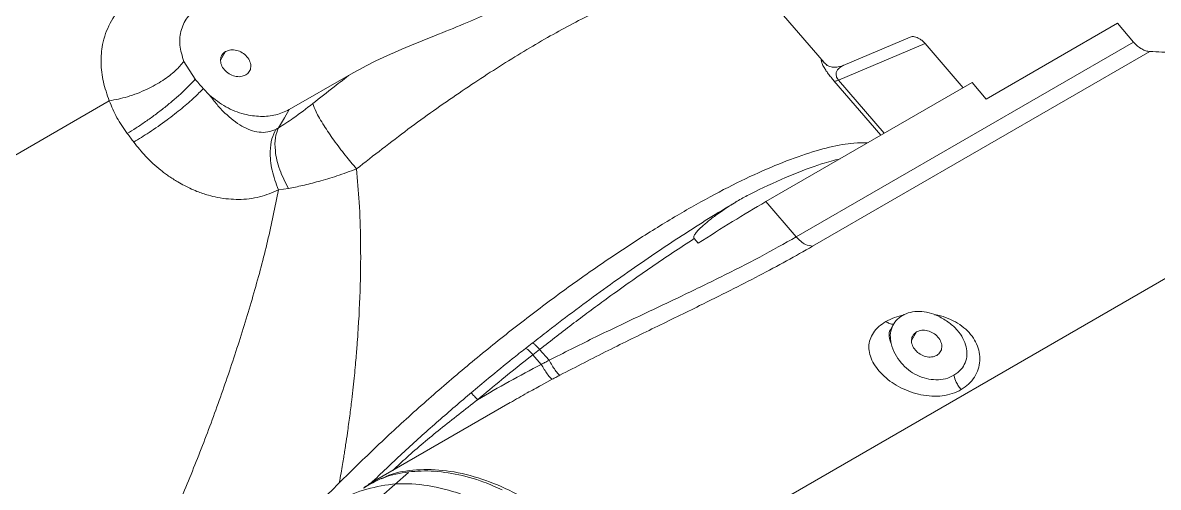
# Model space of a CAD drawing. Header units: millimetres. Extents: x 169 to 14583, y -399 to 10804.
# Drawn here: x 3964.2 to 4141.7, y 9199.1 to 9271.6 of the extents above; entities that cross this region are included whole.
import ezdxf

# ---------------------------------------------------------------- set-up
doc = ezdxf.new("R2010")
doc.units = ezdxf.units.MM
doc.header["$LTSCALE"] = 35

msp = doc.modelspace()

# ---------------------------------------------------------------- linework, layer by layer
at = {"color": 7, "linetype": 'Continuous', "lineweight": 18}
for p, q in [((4089.448, 9265.401), (4070.16, 9287.793)), ((4135.299, 9271.554), (4114.792, 9259.716)), ((4135.299, 9271.554), (4137.825, 9268.621)), ((4102.899, 9269.369), (4092.461, 9264.965)), ((3995.906, 9267.134), (3995.129, 9265.807)), ((4137.825, 9268.621), (4085.102, 9238.185)), ((4140.378, 9267.148), (4087.655, 9236.712)), ((4105.249, 9268.378), (4091.717, 9262.668)), ((4111.193, 9261.477), (4105.249, 9268.378)), ((3991.139, 9262.808), (3989.39, 9265.585)), ((4089.429, 9265.423), (4089.908, 9265.053)), ((4015.46, 9263.613), (4005.84, 9258.06)), ((4112.584, 9262.28), (4080.367, 9243.682)), ((4091.003, 9262.546), (4098.323, 9254.048)), ((4091.717, 9262.668), (4098.87, 9254.363)), ((4114.792, 9259.716), (4112.584, 9262.28)), ((3993.407, 9260.322), (3992.417, 9261.34)), ((3977.731, 9259.43), (3899.404, 9214.213)), ((4172.292, 9248.736), (4059.155, 9183.423)), ((4004.173, 9245.516), (4005.716, 9245.74)), ((4078.607, 9245.236), (4077.894, 9244.876)), ((4080.367, 9243.682), (4085.102, 9238.185)), ((4069.76, 9237.176), (4069.129, 9237.909)), ((4100.312, 9224.534), (4099.922, 9223.868)), ((4103.911, 9223.333), (4103.134, 9222.006)), ((4043.832, 9221.573), (4042.777, 9220.746)), ((4044.993, 9220.602), (4043.938, 9219.776)), ((4045.244, 9218.26), (4043.938, 9219.776)), ((4044.993, 9220.602), (4046.458, 9218.901)), ((4046.978, 9215.947), (4045.267, 9215.014)), ((4040.41, 9212.31), (4018.21, 9199.494)), ((4017.609, 9199.13), (4018.925, 9199.747)), ((4019.316, 9200.37), (4018.73, 9199.794)), ((4020.219, 9197.639), (4024.502, 9201.384))]:
    msp.add_line(p, q, dxfattribs=at)
at = {"color": 7, "linetype": 'Continuous', "lineweight": 18, "flags": 128}
msp.add_lwpolyline([(4004.166, 9255.201), (4005.103, 9256.802), (4005.84, 9258.06)], dxfattribs=at)
at = {"color": 7, "linetype": 'Continuous', "lineweight": 18}
for points, knots in [([(4015.46, 9263.613), (4016.757, 9264.315), (4019.532, 9265.816), (4024.177, 9267.818), (4028.993, 9269.75), (4033.501, 9271.568), (4037.384, 9273.309), (4040.8, 9275.069), (4043.899, 9276.928), (4046.879, 9278.962), (4049.993, 9281.316), (4053.369, 9284.014), (4056.965, 9286.872), (4060.518, 9289.499), (4062.969, 9291), (4064.102, 9291.694)], [0, 0, 0, 0, 0.0779872, 0.1668877, 0.2624943, 0.3459984, 0.4179774, 0.4840917, 0.5484452, 0.6107072, 0.6785717, 0.7604998, 0.8464197, 0.9289949, 1, 1, 1, 1]), ([(3982.774, 9276.602), (3981.771, 9275.911), (3979.765, 9274.53), (3977.72, 9271.624), (3976.609, 9268.513), (3976.358, 9265.383), (3976.674, 9262.404), (3977.379, 9260.421), (3977.731, 9259.43)], [0, 0, 0, 0, 0.1865906, 0.373213, 0.5597941, 0.706525, 0.8532759, 1, 1, 1, 1]), ([(4102.902, 9269.364), (4102.913, 9269.37), (4103.103, 9269.488), (4103.6, 9269.487), (4104.267, 9269.234), (4104.831, 9268.827), (4105.11, 9268.527), (4105.249, 9268.378)], [0, 0, 0, 0, 0.0180927, 0.3289253, 0.6373996, 0.8192069, 1, 1, 1, 1]), ([(3995.906, 9267.134), (3995.698, 9266.973), (3995.283, 9266.65), (3995.059, 9265.887), (3995.188, 9265.055), (3995.67, 9264.255), (3996.428, 9263.615), (3997.343, 9263.236), (3998.296, 9263.152), (3998.806, 9263.365), (3999.061, 9263.471)], [0, 0, 0, 0, 0.125, 0.25, 0.375, 0.5, 0.625, 0.75, 0.875, 1, 1, 1, 1]), ([(3999.061, 9263.471), (3999.269, 9263.632), (3999.684, 9263.954), (3999.908, 9264.717), (3999.779, 9265.55), (3999.297, 9266.349), (3998.539, 9266.99), (3997.624, 9267.368), (3996.671, 9267.452), (3996.161, 9267.24), (3995.906, 9267.134)], [0, 0, 0, 0, 0.125, 0.25, 0.375, 0.5, 0.625, 0.75, 0.875, 1, 1, 1, 1]), ([(4137.825, 9268.621), (4138.03, 9268.402), (4138.439, 9267.967), (4139.103, 9267.506), (4139.766, 9267.202), (4140.173, 9267.166), (4140.378, 9267.148)], [0, 0, 0, 0, 0.2521618, 0.5006635, 0.74886362, 1, 1, 1, 1]), ([(4140.378, 9267.148), (4141.632, 9267.097), (4144.137, 9266.994), (4148.116, 9266.049), (4152.192, 9264.542), (4156.334, 9262.43), (4160.476, 9259.763), (4164.553, 9256.566), (4168.533, 9252.918), (4171.038, 9250.132), (4172.292, 9248.736)], [0, 0, 0, 0, 0.1252329, 0.2500261, 0.3748067, 0.5000011, 0.6252061, 0.7500049, 0.8748015, 1, 1, 1, 1]), ([(3989.39, 9265.585), (3988.978, 9265.095), (3988.127, 9264.083), (3986.121, 9262.576), (3983.564, 9261.15), (3980.618, 9259.984), (3978.67, 9259.611), (3977.731, 9259.43)], [0, 0, 0, 0, 0.17880318, 0.36916353, 0.56437951, 0.78983888, 1, 1, 1, 1]), ([(4089.429, 9265.423), (4089.369, 9265.489), (4089.242, 9265.63), (4089.12, 9265.725), (4089.031, 9265.756), (4088.988, 9265.685), (4089.054, 9265.416), (4089.264, 9264.969), (4089.518, 9264.535), (4089.707, 9264.237), (4089.894, 9263.961), (4090.098, 9263.676), (4090.309, 9263.396), (4090.596, 9263.029), (4090.843, 9262.736), (4091.003, 9262.546)], [0, 0, 0, 0, 0.0897222, 0.1903199, 0.2676361, 0.3801606, 0.5369887, 0.6857583, 0.7484443, 0.7905933, 0.8351119, 0.8722046, 0.9056632, 0.9388415, 1, 1, 1, 1]), ([(4009.559, 9259.027), (4010.66, 9259.897), (4012.626, 9261.451), (4014.594, 9262.953), (4015.46, 9263.613)], [0, 0, 0, 0, 0.5599723, 1, 1, 1, 1]), ([(4092.512, 9264.986), (4092.037, 9264.83), (4091.31, 9264.591), (4090.331, 9264.763), (4089.995, 9264.947), (4089.828, 9265.039)], [0, 0, 0, 0, 0.4851755, 0.7434044, 1, 1, 1, 1]), ([(4092.506, 9264.959), (4092.274, 9264.853), (4091.78, 9264.627), (4091.363, 9264.067), (4091.308, 9263.446), (4091.448, 9263.059), (4091.583, 9262.834), (4091.673, 9262.723), (4091.717, 9262.668)], [0, 0, 0, 0, 0.3285936, 0.7000544, 0.8643905, 0.9356578, 0.9684169, 1, 1, 1, 1]), ([(3992.417, 9261.34), (3992.179, 9261.614), (3991.753, 9262.104), (3991.327, 9262.593), (3991.139, 9262.808)], [0, 0, 0, 0, 0.5602023, 1, 1, 1, 1]), ([(4091.717, 9262.668), (4091.547, 9262.606), (4091.243, 9262.496), (4091.076, 9262.531), (4091.003, 9262.546)], [0, 0, 0, 0, 0.559645, 1, 1, 1, 1]), ([(3992.417, 9261.34), (3991.979, 9260.891), (3991.073, 9259.963), (3989.088, 9258.252), (3986.661, 9256.357), (3983.985, 9254.465), (3982.338, 9253.469), (3981.546, 9252.991)], [0, 0, 0, 0, 0.1786165, 0.3695504, 0.5655304, 0.7911622, 1, 1, 1, 1]), ([(3993.407, 9260.322), (3993.788, 9259.821), (3994.552, 9258.813), (3996.214, 9257.055), (3998.384, 9255.329), (4000.668, 9254.488), (4002.484, 9254.494), (4003.343, 9254.817), (4003.767, 9254.977)], [0, 0, 0, 0, 0.1284438, 0.2581537, 0.5159483, 0.7641213, 0.883391, 1, 1, 1, 1]), ([(4005.84, 9258.06), (4005.167, 9257.747), (4003.821, 9257.122), (4001.375, 9256.907), (3998.691, 9257.284), (3995.86, 9258.364), (3994.225, 9259.669), (3993.407, 9260.322)], [0, 0, 0, 0, 0.1867618, 0.3735235, 0.5602853, 0.7801427, 1, 1, 1, 1]), ([(3977.731, 9259.43), (3978.089, 9258.547), (3978.79, 9256.816), (3979.956, 9255.164), (3980.527, 9254.354)], [0, 0, 0, 0, 0.51016448, 1, 1, 1, 1]), ([(4009.559, 9259.027), (4008.527, 9258.23), (4006.689, 9256.811), (4004.935, 9255.692), (4004.166, 9255.201)], [0, 0, 0, 0, 0.5613024, 1, 1, 1, 1]), ([(4016.369, 9248.804), (4015.782, 9249.503), (4014.562, 9250.954), (4012.782, 9253.318), (4011.158, 9255.703), (4009.933, 9257.808), (4009.681, 9258.631), (4009.559, 9259.027)], [0, 0, 0, 0, 0.1768132, 0.3671494, 0.5635509, 0.7902753, 1, 1, 1, 1]), ([(4004.173, 9245.516), (4003.791, 9246.542), (4003.026, 9248.6), (4002.79, 9251.366), (4003.057, 9253.531), (4003.536, 9254.506), (4003.767, 9254.977)], [0, 0, 0, 0, 0.2878119, 0.5770094, 0.7956661, 1, 1, 1, 1]), ([(4005.716, 9245.74), (4005.225, 9246.717), (4004.22, 9248.717), (4003.612, 9251.484), (4003.594, 9253.718), (4003.978, 9254.714), (4004.166, 9255.201)], [0, 0, 0, 0, 0.2743665, 0.5613829, 0.7856333, 1, 1, 1, 1]), ([(4003.767, 9254.977), (4003.84, 9255.013), (4003.971, 9255.079), (4004.106, 9255.163), (4004.166, 9255.201)], [0, 0, 0, 0, 0.5524204, 1, 1, 1, 1]), ([(3980.527, 9254.354), (3980.718, 9254.101), (3981.06, 9253.65), (3981.398, 9253.192), (3981.546, 9252.991)], [0, 0, 0, 0, 0.559999, 1, 1, 1, 1]), ([(3981.546, 9252.991), (3982.148, 9252.232), (3983.073, 9251.064), (3984.541, 9249.637), (3985.537, 9248.779), (3986.368, 9248.137), (3987.007, 9247.675), (3987.703, 9247.209), (3988.526, 9246.7), (3989.407, 9246.213), (3990.405, 9245.722), (3991.654, 9245.186), (3993.098, 9244.696), (3994.751, 9244.301), (3996.333, 9244.072), (3998.549, 9243.989), (4001.23, 9244.283), (4003.205, 9245.11), (4004.173, 9245.516)], [0, 0, 0, 0, 0.1019042, 0.1567802, 0.2143613, 0.2405525, 0.2687066, 0.2988469, 0.3310003, 0.3742491, 0.4101372, 0.4557078, 0.5288933, 0.5875729, 0.6587343, 0.724022, 0.8645878, 1, 1, 1, 1]), ([(4096.258, 9252.855), (4095.558, 9252.87), (4093.83, 9252.908), (4090.378, 9252.259), (4086.048, 9251.009), (4081.191, 9249.138), (4075.901, 9246.701), (4070.226, 9243.717), (4064.229, 9240.22), (4057.983, 9236.252), (4051.569, 9231.863), (4045.055, 9227.102), (4038.511, 9222.019), (4032.017, 9216.677), (4025.664, 9211.144), (4019.487, 9205.48), (4015.611, 9201.658), (4013.67, 9199.744)], [0, 0, 0, 0, 0.0463322, 0.1143542, 0.1825706, 0.250787, 0.3188088, 0.3868306, 0.455047, 0.5232633, 0.5912851, 0.659307, 0.7275234, 0.7957384, 0.863758, 0.9317794, 1, 1, 1, 1]), ([(4091.976, 9250.383), (4091.027, 9250.14), (4088.629, 9249.524), (4084.168, 9247.835), (4080.461, 9246.102), (4078.607, 9245.236)], [0, 0, 0, 0, 0.24643799, 0.62321899, 1, 1, 1, 1]), ([(4005.716, 9245.74), (4006.448, 9245.885), (4007.982, 9246.189), (4010.525, 9246.843), (4013.358, 9247.692), (4015.338, 9248.424), (4016.369, 9248.804)], [0, 0, 0, 0, 0.2182669, 0.4573774, 0.7177162, 1, 1, 1, 1]), ([(4013.67, 9199.744), (4013.763, 9200.258), (4013.938, 9201.22), (4014.17, 9202.565), (4014.354, 9203.667), (4014.518, 9204.691), (4014.715, 9205.957), (4014.992, 9207.831), (4015.312, 9210.17), (4015.609, 9212.553), (4015.849, 9214.664), (4016.04, 9216.486), (4016.197, 9218.13), (4016.327, 9219.594), (4016.431, 9220.879), (4016.515, 9221.983), (4016.744, 9225.233), (4017, 9230.419), (4017.051, 9237.289), (4016.862, 9243.339), (4016.525, 9247.066), (4016.369, 9248.804)], [0, 0, 0, 0, 0.0314071, 0.0587213, 0.0819311, 0.0983642, 0.1209343, 0.1587462, 0.2118652, 0.262483, 0.3027756, 0.3395009, 0.3726436, 0.4021891, 0.4281252, 0.4504407, 0.4691251, 0.6252535, 0.7658909, 0.8908667, 1, 1, 1, 1]), ([(3988.89, 9197.124), (3989.976, 9199.762), (3992.153, 9205.054), (3995.139, 9213.16), (3997.904, 9221.303), (4000.376, 9229.437), (4002.56, 9237.514), (4003.637, 9242.854), (4004.173, 9245.516)], [0, 0, 0, 0, 0.1657209, 0.3323758, 0.4995923, 0.6669592, 0.8339858, 1, 1, 1, 1]), ([(4077.894, 9244.876), (4077.29, 9244.552), (4076.145, 9243.938), (4074.595, 9242.979), (4073.336, 9242.133), (4072.365, 9241.432), (4071.58, 9240.827), (4070.916, 9240.281), (4070.285, 9239.72), (4069.732, 9239.174), (4069.306, 9238.658), (4069.091, 9238.29), (4069.064, 9238.06), (4069.089, 9237.963), (4069.116, 9237.926), (4069.129, 9237.909)], [0, 0, 0, 0, 0.1885351, 0.3575405, 0.48762881, 0.58799009, 0.66897174, 0.74274507, 0.80794382, 0.88385874, 0.93943659, 0.97758168, 0.99037617, 0.99543628, 1, 1, 1, 1]), ([(4075.867, 9243.749), (4074.557, 9242.963), (4071.896, 9241.365), (4067.782, 9238.752), (4063.566, 9235.974), (4059.297, 9233.05), (4054.99, 9229.995), (4050.66, 9226.815), (4046.93, 9223.992), (4044.649, 9222.214), (4043.816, 9221.563)], [0, 0, 0, 0, 0.12855256, 0.26123182, 0.39382989, 0.52636193, 0.65884051, 0.79127617, 0.92367794, 1, 1, 1, 1]), ([(4069.129, 9237.909), (4066.922, 9236.454), (4062.508, 9233.546), (4056.212, 9229.083), (4050.364, 9224.768), (4046.783, 9221.991), (4044.993, 9220.602)], [0, 0, 0, 0, 0.2799847, 0.5599695, 0.7799847, 1, 1, 1, 1]), ([(4085.102, 9238.185), (4083.232, 9237.133), (4079.49, 9235.029), (4073.331, 9231.901), (4066.876, 9228.779), (4060.177, 9225.616), (4053.336, 9222.372), (4048.752, 9220.059), (4046.458, 9218.901)], [0, 0, 0, 0, 0.1662312, 0.332564, 0.4990784, 0.6658174, 0.8327925, 1, 1, 1, 1]), ([(4085.102, 9238.185), (4085.331, 9237.944), (4085.789, 9237.464), (4086.687, 9236.864), (4087.288, 9236.77), (4087.655, 9236.712)], [0, 0, 0, 0, 0.2805197, 0.561039, 1, 1, 1, 1]), ([(4087.655, 9236.712), (4086.313, 9235.949), (4083.619, 9234.418), (4079.295, 9232.115), (4074.759, 9229.79), (4069.345, 9227.103), (4062.99, 9224.011), (4055.662, 9220.446), (4050.684, 9217.877), (4048.166, 9216.578)], [0, 0, 0, 0, 0.1165949, 0.2340301, 0.3527422, 0.4731539, 0.6452009, 0.8204937, 1, 1, 1, 1]), ([(4099.933, 9221.528), (4099.864, 9221.971), (4099.725, 9222.857), (4100.021, 9224.092), (4100.669, 9225.147), (4101.658, 9225.948), (4102.913, 9226.442), (4104.344, 9226.588), (4105.864, 9226.401), (4106.837, 9225.997), (4107.324, 9225.794)], [0, 0, 0, 0, 0.12499994, 0.24999994, 0.37499996, 0.5, 0.62500004, 0.75000006, 0.87500006, 1, 1, 1, 1]), ([(4110.883, 9214.317), (4110.431, 9214.092), (4109.531, 9213.643), (4107.955, 9213.321), (4106.298, 9213.255), (4104.618, 9213.472), (4102.979, 9213.924), (4101.444, 9214.585), (4100.04, 9215.414), (4098.814, 9216.387), (4097.795, 9217.468), (4097.035, 9218.63), (4096.554, 9219.825), (4096.35, 9221.411), (4096.841, 9222.906), (4097.932, 9224.183), (4098.718, 9224.697), (4099.109, 9224.952)], [0, 0, 0, 0, 0.0657808, 0.1312642, 0.1955519, 0.2591014, 0.3197577, 0.3798767, 0.4388461, 0.4978882, 0.5580728, 0.6193687, 0.6823829, 0.745459, 0.8727121, 0.9366295, 1, 1, 1, 1]), ([(4099.109, 9224.952), (4099.545, 9225.179), (4100.402, 9225.624), (4101.447, 9225.875), (4101.96, 9225.998)], [0, 0, 0, 0, 0.50905218, 1, 1, 1, 1]), ([(4100.272, 9224.535), (4100.261, 9224.532), (4100.092, 9224.489), (4099.683, 9224.618), (4099.299, 9224.841), (4099.109, 9224.952)], [0, 0, 0, 0, 0.033395, 0.5206544, 1, 1, 1, 1]), ([(4106.729, 9226.011), (4106.891, 9225.989), (4107.626, 9225.885), (4108.862, 9225.453), (4110.354, 9224.726), (4111.616, 9223.78), (4112.627, 9222.68), (4113.344, 9221.454), (4113.76, 9220.147), (4113.843, 9218.804), (4113.594, 9217.483), (4112.993, 9216.249), (4112.112, 9215.138), (4111.291, 9214.59), (4110.883, 9214.317)], [0, 0, 0, 0, 0.0252423, 0.1147555, 0.2019218, 0.2886225, 0.3729887, 0.457282, 0.5431903, 0.629899, 0.7193007, 0.8112132, 0.9060479, 1, 1, 1, 1]), ([(4107.324, 9225.794), (4107.898, 9225.474), (4108.987, 9224.867), (4110.287, 9223.65), (4111.213, 9222.358), (4111.72, 9221.038), (4111.846, 9219.71), (4111.57, 9218.51), (4110.901, 9217.373), (4110.166, 9216.847), (4109.752, 9216.552)], [0, 0, 0, 0, 0.1458667, 0.2767579, 0.3977322, 0.5159455, 0.6257273, 0.7506135, 0.8598827, 1, 1, 1, 1]), ([(4099.933, 9221.528), (4099.798, 9221.899), (4099.53, 9222.635), (4099.622, 9223.43), (4099.912, 9223.809), (4099.959, 9223.871)], [0, 0, 0, 0, 0.4593871, 0.9121169, 1, 1, 1, 1]), ([(4107.067, 9219.67), (4106.811, 9219.564), (4106.301, 9219.352), (4105.348, 9219.435), (4104.434, 9219.815), (4103.675, 9220.454), (4103.194, 9221.254), (4103.064, 9222.086), (4103.288, 9222.849), (4103.703, 9223.172), (4103.911, 9223.333)], [0, 0, 0, 0, 0.125025, 0.2499956, 0.3749881, 0.4999883, 0.6249807, 0.7499809, 0.8748392, 1, 1, 1, 1]), ([(4103.911, 9223.333), (4104.166, 9223.439), (4104.677, 9223.65), (4105.63, 9223.567), (4106.544, 9223.188), (4107.303, 9222.549), (4107.784, 9221.749), (4107.913, 9220.917), (4107.69, 9220.153), (4107.275, 9219.831), (4107.067, 9219.67)], [0, 0, 0, 0, 0.125025, 0.2499956, 0.3749881, 0.4999883, 0.6249807, 0.7499809, 0.8748392, 1, 1, 1, 1]), ([(4043.837, 9221.537), (4043.843, 9221.553), (4043.867, 9221.62), (4044.101, 9221.486), (4044.498, 9221.153), (4044.828, 9220.786), (4044.993, 9220.602)], [0, 0, 0, 0, 0.0997528, 0.3998352, 0.6999176, 1, 1, 1, 1]), ([(4109.752, 9216.552), (4109.328, 9216.35), (4108.485, 9215.949), (4106.979, 9215.805), (4105.446, 9215.984), (4103.956, 9216.526), (4102.582, 9217.375), (4101.407, 9218.52), (4100.447, 9219.931), (4100.111, 9220.975), (4099.933, 9221.528)], [0, 0, 0, 0, 0.1254713, 0.2494845, 0.3675552, 0.4841877, 0.6024063, 0.7232844, 0.8532873, 1, 1, 1, 1]), ([(4042.761, 9220.737), (4042.095, 9220.212), (4040.164, 9218.689), (4037.327, 9216.385), (4035.176, 9214.577), (4034.274, 9213.819)], [0, 0, 0, 0, 0.2340197, 0.6788223, 1, 1, 1, 1]), ([(4043.938, 9219.776), (4042.313, 9218.488), (4039.411, 9216.188), (4036.545, 9213.782), (4035.284, 9212.723)], [0, 0, 0, 0, 0.5599738, 1, 1, 1, 1]), ([(4042.79, 9220.701), (4042.799, 9220.722), (4042.83, 9220.797), (4043.103, 9220.618), (4043.502, 9220.263), (4043.793, 9219.938), (4043.938, 9219.776)], [0, 0, 0, 0, 0.1355732, 0.4711039, 0.7355522, 1, 1, 1, 1]), ([(4045.244, 9218.26), (4043.568, 9217.379), (4040.215, 9215.615), (4036.929, 9213.687), (4035.284, 9212.723)], [0, 0, 0, 0, 0.4996732, 1, 1, 1, 1]), ([(4046.458, 9218.901), (4046.231, 9218.782), (4045.826, 9218.569), (4045.422, 9218.355), (4045.244, 9218.26)], [0, 0, 0, 0, 0.5600052, 1, 1, 1, 1]), ([(4046.978, 9215.947), (4046.892, 9215.987), (4046.719, 9216.066), (4046.243, 9216.673), (4045.735, 9217.432), (4045.404, 9217.991), (4045.244, 9218.26)], [0, 0, 0, 0, 0.2854547, 0.5752724, 0.7950923, 1, 1, 1, 1]), ([(4048.166, 9216.578), (4048.084, 9216.618), (4047.917, 9216.701), (4047.461, 9217.287), (4046.958, 9218.047), (4046.622, 9218.621), (4046.458, 9218.901)], [0, 0, 0, 0, 0.27392273, 0.56098825, 0.78545343, 1, 1, 1, 1]), ([(4048.166, 9216.578), (4047.944, 9216.46), (4047.548, 9216.251), (4047.152, 9216.04), (4046.978, 9215.947)], [0, 0, 0, 0, 0.56, 1, 1, 1, 1]), ([(4110.883, 9214.317), (4110.744, 9214.488), (4110.456, 9214.843), (4110.02, 9215.606), (4109.855, 9216.19), (4109.752, 9216.552)], [0, 0, 0, 0, 0.2624609, 0.5427168, 1, 1, 1, 1]), ([(4034.37, 9213.898), (4032.638, 9212.419), (4029.175, 9209.462), (4024.073, 9204.911), (4020.837, 9201.819), (4019.22, 9200.273)], [0, 0, 0, 0, 0.3333011, 0.66663391, 1, 1, 1, 1]), ([(4045.267, 9215.014), (4044.52, 9214.612), (4042.895, 9213.736), (4041.285, 9212.803), (4040.416, 9212.299)], [0, 0, 0, 0, 0.4599717, 1, 1, 1, 1]), ([(4035.284, 9212.723), (4033.331, 9211.209), (4029.568, 9208.292), (4025.134, 9204.6), (4022.77, 9202.386), (4022.048, 9201.71)], [0, 0, 0, 0, 0.4283078, 0.8253413, 1, 1, 1, 1]), ([(4035.284, 9212.723), (4035.11, 9212.924), (4034.746, 9213.342), (4034.412, 9213.702), (4034.271, 9213.841), (4034.282, 9213.815), (4034.283, 9213.813)], [0, 0, 0, 0, 0.3341145, 0.6953116, 0.9763232, 1, 1, 1, 1]), ([(4017.438, 9198.923), (4018.209, 9199.392), (4020.055, 9200.517), (4023.451, 9201.421), (4027.476, 9201.749), (4031.783, 9201.236), (4035.69, 9200.222), (4038.17, 9199.077), (4039.115, 9198.64)], [0, 0, 0, 0, 0.1342645, 0.3218318, 0.509399, 0.6969663, 0.8845335, 1, 1, 1, 1]), ([(4020.223, 9200.357), (4020.625, 9200.559), (4022.289, 9201.395), (4025.71, 9201.894), (4030.377, 9201.81), (4035.261, 9200.701), (4040.197, 9198.739), (4045.097, 9196.002), (4049.954, 9192.497), (4054.705, 9188.336), (4057.672, 9185.061), (4059.155, 9183.423)], [0, 0, 0, 0, 0.0397035, 0.1641788, 0.2886541, 0.4131294, 0.5305036, 0.6478777, 0.7652518, 0.8826259, 1, 1, 1, 1]), ([(4013.67, 9199.744), (4012.585, 9198.661), (4011.057, 9197.134), (4008.763, 9194.863), (4007.562, 9193.675), (4006.809, 9192.93)], [0, 0, 0, 0, 0.476824, 0.6720991, 1, 1, 1, 1]), ([(4014.212, 9196.978), (4014.289, 9197.041), (4015.531, 9198.041), (4018.514, 9199.031), (4023.089, 9199.81), (4028.097, 9199.387), (4033.326, 9197.942), (4038.667, 9195.473), (4044.045, 9192.109), (4047.521, 9189.144), (4049.26, 9187.662)], [0, 0, 0, 0, 0.00951722, 0.15247064, 0.29542407, 0.43837749, 0.57878313, 0.71918875, 0.85959437, 1, 1, 1, 1]), ([(4019.31, 9200.129), (4019.303, 9200.145), (4019.253, 9200.262), (4019.28, 9200.312), (4019.304, 9200.355)], [0, 0, 0, 0, 0.1349129, 1, 1, 1, 1])]:
    msp.add_open_spline(points, degree=3, knots=knots, dxfattribs=at)
for points in [[(4016.369, 9248.804), (4019.055, 9250.897), (4024.427, 9255.084), (4032.429, 9260.745), (4040.211, 9265.825), (4047.641, 9270.195), (4054.59, 9273.793), (4060.914, 9276.53), (4066.584, 9278.445), (4069.656, 9278.938), (4071.192, 9279.184)], [(3989.39, 9265.585), (3989.119, 9266.44), (3988.578, 9268.149), (3988.878, 9270.612), (3989.936, 9272.773), (3991.261, 9273.734), (3991.924, 9274.214)], [(3991.139, 9262.808), (3990.849, 9262.485), (3990.268, 9261.839), (3989.123, 9260.736), (3987.826, 9259.583), (3986.401, 9258.407), (3984.904, 9257.255), (3983.388, 9256.168), (3981.897, 9255.17), (3980.984, 9254.626), (3980.527, 9254.354)], [(4069.76, 9237.176), (4071.563, 9238.328), (4075.17, 9240.634), (4078.635, 9242.666), (4080.367, 9243.682)]]:
    msp.add_open_spline(points, degree=3, dxfattribs=at)

doc.saveas('drawing.dxf')
